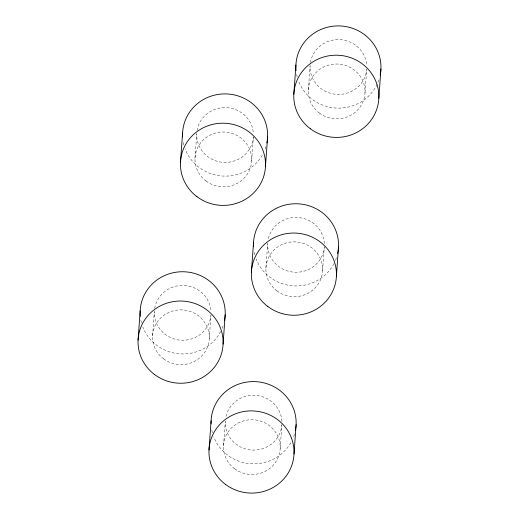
<?xml version="1.0" encoding="UTF-8"?>
<svg xmlns="http://www.w3.org/2000/svg" width="519" height="519" viewBox="0 0 519 519"><rect width="100%" height="100%" fill="white"/><g stroke="black" fill="none" stroke-linecap="round" stroke-linejoin="round"><path stroke-width="0.39" stroke-dasharray="2.6 1.95" d="M152.592 335.936L154.344 311.53A28.37 27.403 4.1 0 0 180.794 340.185A28.37 27.403 4.1 0 0 210.928 315.435M195.001 158.094L196.753 133.681A28.37 27.403 4.1 0 0 223.533 162.363A28.37 27.403 4.1 0 0 253.382 136.958M209.267 338.576L210.961 314.955M223.52 445.789L225.272 421.376A28.37 27.403 4.1 0 0 252.052 450.051A28.37 27.403 4.1 0 0 281.908 424.652M251.67 160.734L253.363 137.113M265.929 267.947L267.681 243.534A28.37 27.403 4.1 0 0 294.13 272.19A28.37 27.403 4.1 0 0 324.265 247.446M280.195 448.429L281.888 424.801M308.338 90.105L310.083 65.692A28.37 27.403 4.1 0 0 336.539 94.348A28.37 27.403 4.1 0 0 366.667 69.604M322.597 270.581L324.291 246.96M365.006 92.739L366.699 69.118M378.857 79.984A42.552 41.098 4.1 0 1 339.199 108.114A42.552 41.098 4.1 0 1 298.496 81.022M297.212 77.026A42.552 41.098 4.1 0 1 296.472 73.659M310.414 62.546A28.37 27.403 4.1 0 1 339.926 39.652A28.37 27.403 4.1 0 1 366.745 65.705M336.448 257.826A42.552 41.098 4.1 0 1 335.352 260.694M334.009 263.529A42.552 41.098 4.1 0 1 293.592 285.885A42.552 41.098 4.1 0 1 256.094 258.871M254.803 254.868A42.552 41.098 4.1 0 1 253.953 250.826M268.375 238.578A28.37 27.403 4.1 0 1 298.47 217.565A28.37 27.403 4.1 0 1 324.336 243.547M265.968 146.566A42.552 41.098 4.1 0 1 264.424 150.841M262.322 155.071A42.552 41.098 4.1 0 1 221.853 175.98A42.552 41.098 4.1 0 1 185.166 149.018M183.875 145.015A42.552 41.098 4.1 0 1 183.025 140.973M197.084 130.541A28.37 27.403 4.1 0 1 226.589 107.647A28.37 27.403 4.1 0 1 253.408 133.701M223.112 325.822A42.552 41.098 4.1 0 1 222.015 328.689M220.672 331.524A42.552 41.098 4.1 0 1 180.255 353.874A42.552 41.098 4.1 0 1 142.757 326.86M141.466 322.857A42.552 41.098 4.1 0 1 140.733 319.496M154.675 308.383A28.37 27.403 4.1 0 1 184.187 285.489A28.37 27.403 4.1 0 1 210.999 311.543M294.487 434.26A42.552 41.098 4.1 0 1 292.943 438.536M290.841 442.759A42.552 41.098 4.1 0 1 250.372 463.668A42.552 41.098 4.1 0 1 213.685 436.713M212.394 432.71A42.552 41.098 4.1 0 1 211.544 428.668M225.966 416.42A28.37 27.403 4.1 0 1 256.068 395.407A28.37 27.403 4.1 0 1 281.927 421.389M319.289 112.993A28.37 27.403 4.1 0 0 364.773 95.275A28.37 27.403 4.1 0 0 325.958 65.997A28.37 27.403 4.1 0 0 319.289 112.993M276.88 290.835A28.37 27.403 4.1 0 0 322.364 273.117A28.37 27.403 4.1 0 0 283.549 243.839A28.37 27.403 4.1 0 0 276.88 290.835M205.952 180.982A28.37 27.403 4.1 0 0 251.436 163.271A28.37 27.403 4.1 0 0 212.621 133.986A28.37 27.403 4.1 0 0 205.952 180.982M163.543 358.824A28.37 27.403 4.1 0 0 209.027 341.113A28.37 27.403 4.1 0 0 170.213 311.828A28.37 27.403 4.1 0 0 163.543 358.824M234.471 468.676A28.37 27.403 4.1 0 0 279.955 450.966A28.37 27.403 4.1 0 0 241.14 421.681A28.37 27.403 4.1 0 0 234.471 468.676"/><path stroke-width="0.78" d="M138.073 340.159L140.175 310.868M180.482 162.317L182.584 133.026M209.001 450.012L211.103 420.714M223.079 344.116L225.181 314.825M251.41 272.164L253.512 242.873M265.488 166.275L267.59 136.984M293.819 94.322L295.921 65.031M294.007 453.969L296.109 424.678M336.416 276.127L338.518 246.836M378.825 98.286L380.927 68.988M296.057 70.578A42.552 41.098 4.1 0 1 340.516 25.963A42.552 41.098 4.1 0 1 380.2 74.983M253.532 246.81A42.552 41.098 4.1 0 1 299.32 203.889A42.552 41.098 4.1 0 1 337.635 253.551M182.604 136.958A42.552 41.098 4.1 0 1 228.01 94.01A42.552 41.098 4.1 0 1 266.863 142.978M140.312 316.415A42.552 41.098 4.1 0 1 184.77 271.8A42.552 41.098 4.1 0 1 224.455 320.82M211.084 423.867A42.552 41.098 4.1 0 1 256.937 381.731A42.552 41.098 4.1 0 1 295.382 430.666M310.245 128.66A42.552 41.098 4.1 0 0 378.468 102.087A42.552 41.098 4.1 0 0 320.249 58.167A42.552 41.098 4.1 0 0 310.245 128.66M267.836 306.502A42.552 41.098 4.1 0 0 336.065 279.929A42.552 41.098 4.1 0 0 277.84 236.009A42.552 41.098 4.1 0 0 267.836 306.502M196.909 196.649A42.552 41.098 4.1 0 0 265.138 170.083A42.552 41.098 4.1 0 0 206.919 126.156A42.552 41.098 4.1 0 0 196.909 196.649M154.5 374.491A42.552 41.098 4.1 0 0 222.729 347.925A42.552 41.098 4.1 0 0 164.51 303.998A42.552 41.098 4.1 0 0 154.5 374.491M225.428 484.344A42.552 41.098 4.1 0 0 293.657 457.771A42.552 41.098 4.1 0 0 235.438 413.851A42.552 41.098 4.1 0 0 225.428 484.344"/></g></svg>
